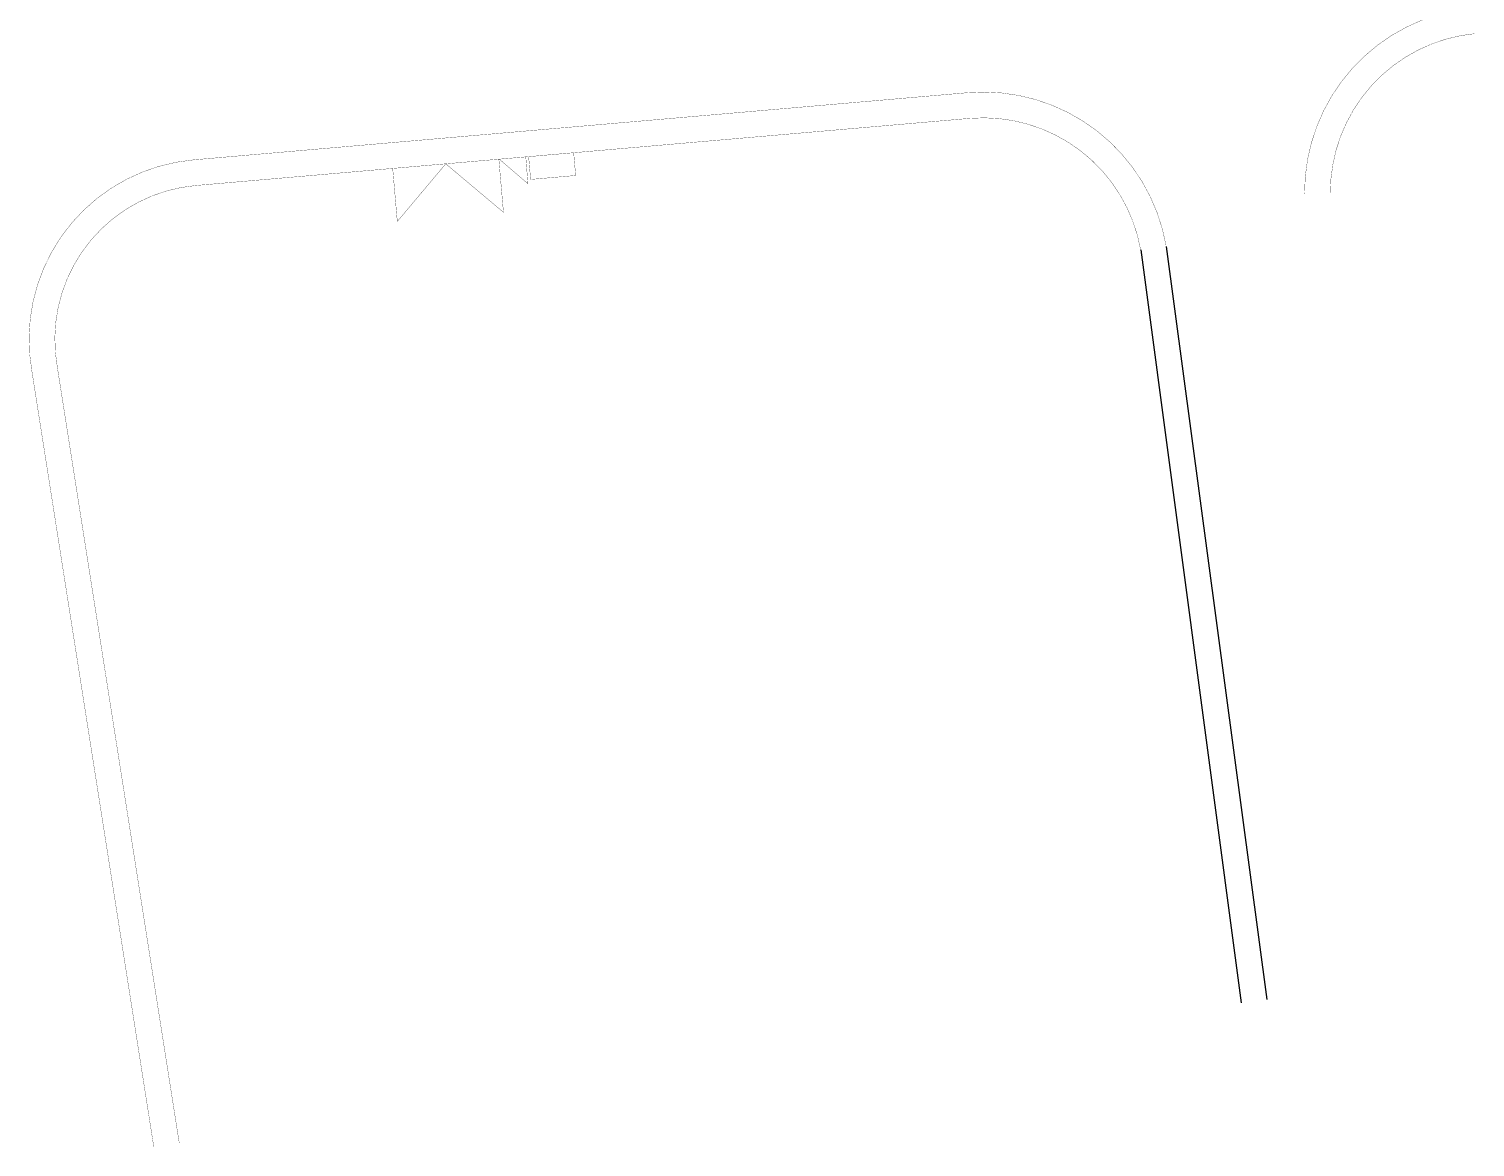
# Model space of a CAD drawing. Header units: metres. Extents: x -183 to 1639, y -350 to 198.
# Drawn here: x 608.2 to 664.4, y -349.9 to -306.4 of the extents above; entities that cross this region are included whole.
import ezdxf

# ---------------------------------------------------------------- set-up
doc = ezdxf.new("R2010")
doc.units = ezdxf.units.M
doc.header["$MEASUREMENT"] = 0
doc.layers.add('PODL0$0$HSV_POD', color=7, linetype='Continuous')

msp = doc.modelspace()

# ---------------------------------------------------------------- linework, layer by layer
at = {"layer": 'PODL0$0$HSV_POD'}
for p, q in [((652.358, -314.884), (656.264, -344.123)), ((651.367, -315.016), (655.273, -344.255))]:
    msp.add_line(p, q, dxfattribs=at)
at = {"layer": 'PODL0$0$HSV_POD', "const_width": 0.01}
for points in [[(664.25, -305.62, 0.388879), (657.73, -312.85, 0.388879)], [(664.345, -306.616, 0.388879), (658.73, -312.842, 0.388879)], [(644.632, -308.911, -0.388879), (652.352, -314.844, -0.388879)], [(644.718, -309.908, -0.388879), (651.367, -315.016, -0.388879)], [(613.05, -349.846), (608.32, -319.745, -0.441899), (614.601, -311.517), (618.929, -311.141)], [(614.038, -349.691), (609.306, -319.577, -0.44248), (614.688, -312.513), (619.016, -312.138)]]:
    msp.add_lwpolyline(points, format="xyb", dxfattribs=at)
for points in [[(622.239, -310.854), (644.632, -308.911)], [(622.326, -311.85), (644.718, -309.908)], [(618.929, -311.141), (622.239, -310.854)], [(626.447, -311.493), (626.626, -313.554)], [(627.575, -312.441), (626.463, -311.492)], [(627.494, -311.41), (627.575, -312.441)], [(619.016, -312.138), (622.326, -311.85)], [(622.326, -311.85), (622.504, -313.911)], [(622.504, -313.911), (624.386, -311.672)], [(626.626, -313.554), (624.386, -311.672)]]:
    msp.add_lwpolyline(points, dxfattribs=at)
msp.add_lwpolyline([(627.681, -312.278), (627.604, -311.393), (629.352, -311.241), (629.429, -312.125)], close=True, dxfattribs=at)

doc.saveas('drawing.dxf')
